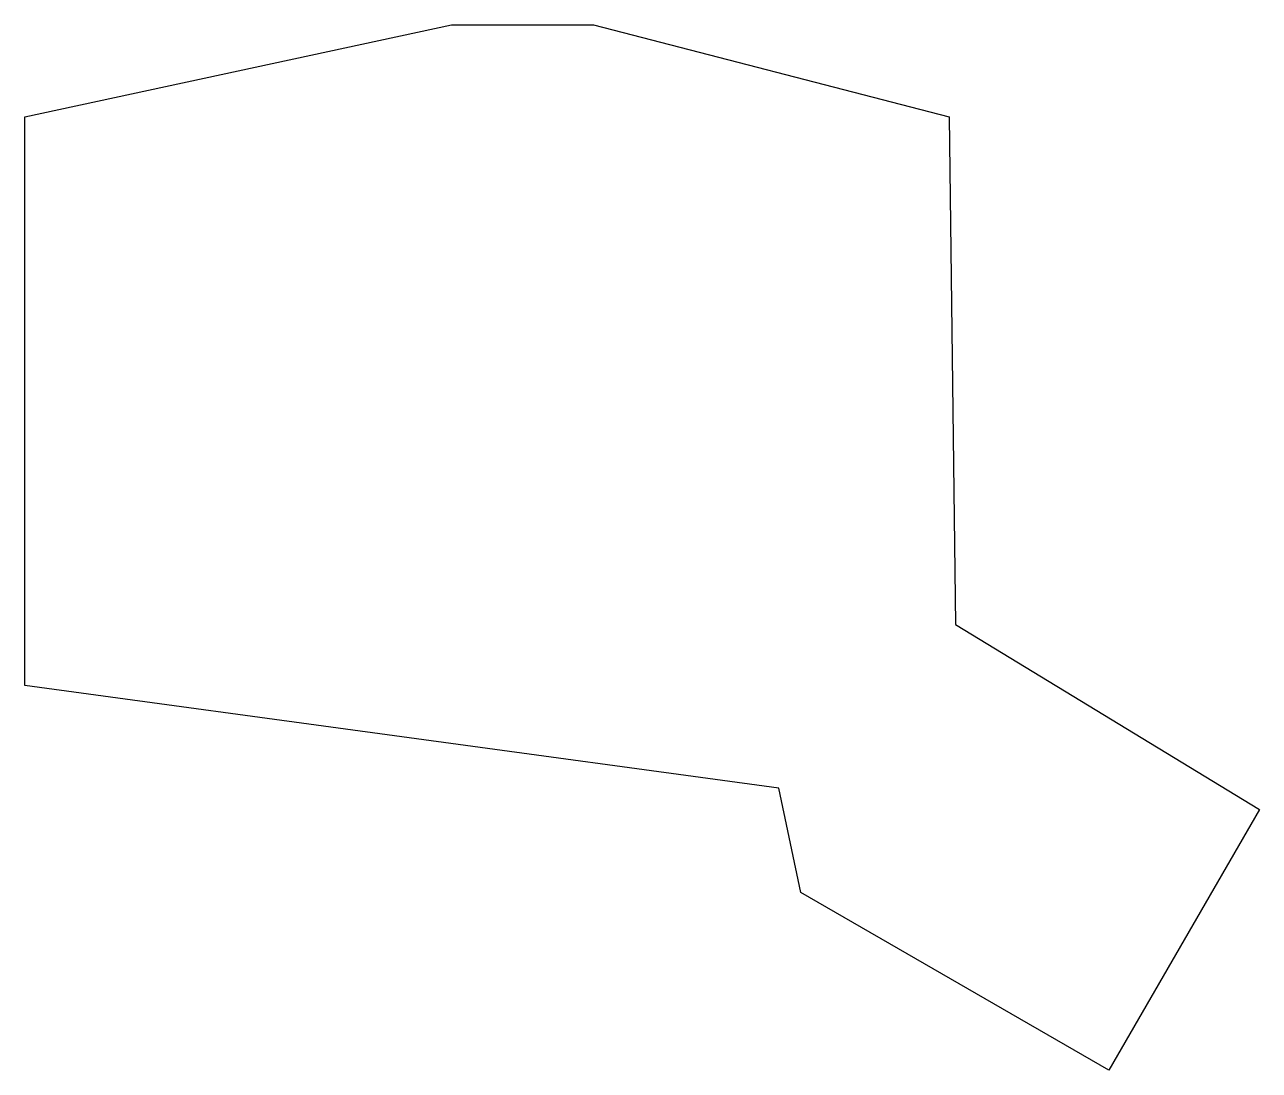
# Model space of a CAD drawing. Header units: millimetres. Extents: x 92 to 239, y -154 to -30.
import ezdxf

# ---------------------------------------------------------------- set-up
doc = ezdxf.new("R2010")
doc.units = ezdxf.units.MM

msp = doc.modelspace()

# ---------------------------------------------------------------- linework, layer by layer
for p, q in [((91.5, -40.5), (142.5, -29.5)), ((142.5, -29.5), (159.5, -29.5)), ((159.5, -29.5), (202, -40.5)), ((91.5, -108.5), (91.5, -40.5)), ((202, -40.5), (202.75, -101.18)), ((202.75, -101.18), (239.06, -123.3)), ((181.64, -120.75), (91.5, -108.5)), ((184.25, -133.23), (181.64, -120.75)), ((239.06, -123.3), (221.06, -154.48)), ((221.06, -154.48), (184.25, -133.23))]:
    msp.add_line(p, q)

doc.saveas('drawing.dxf')
